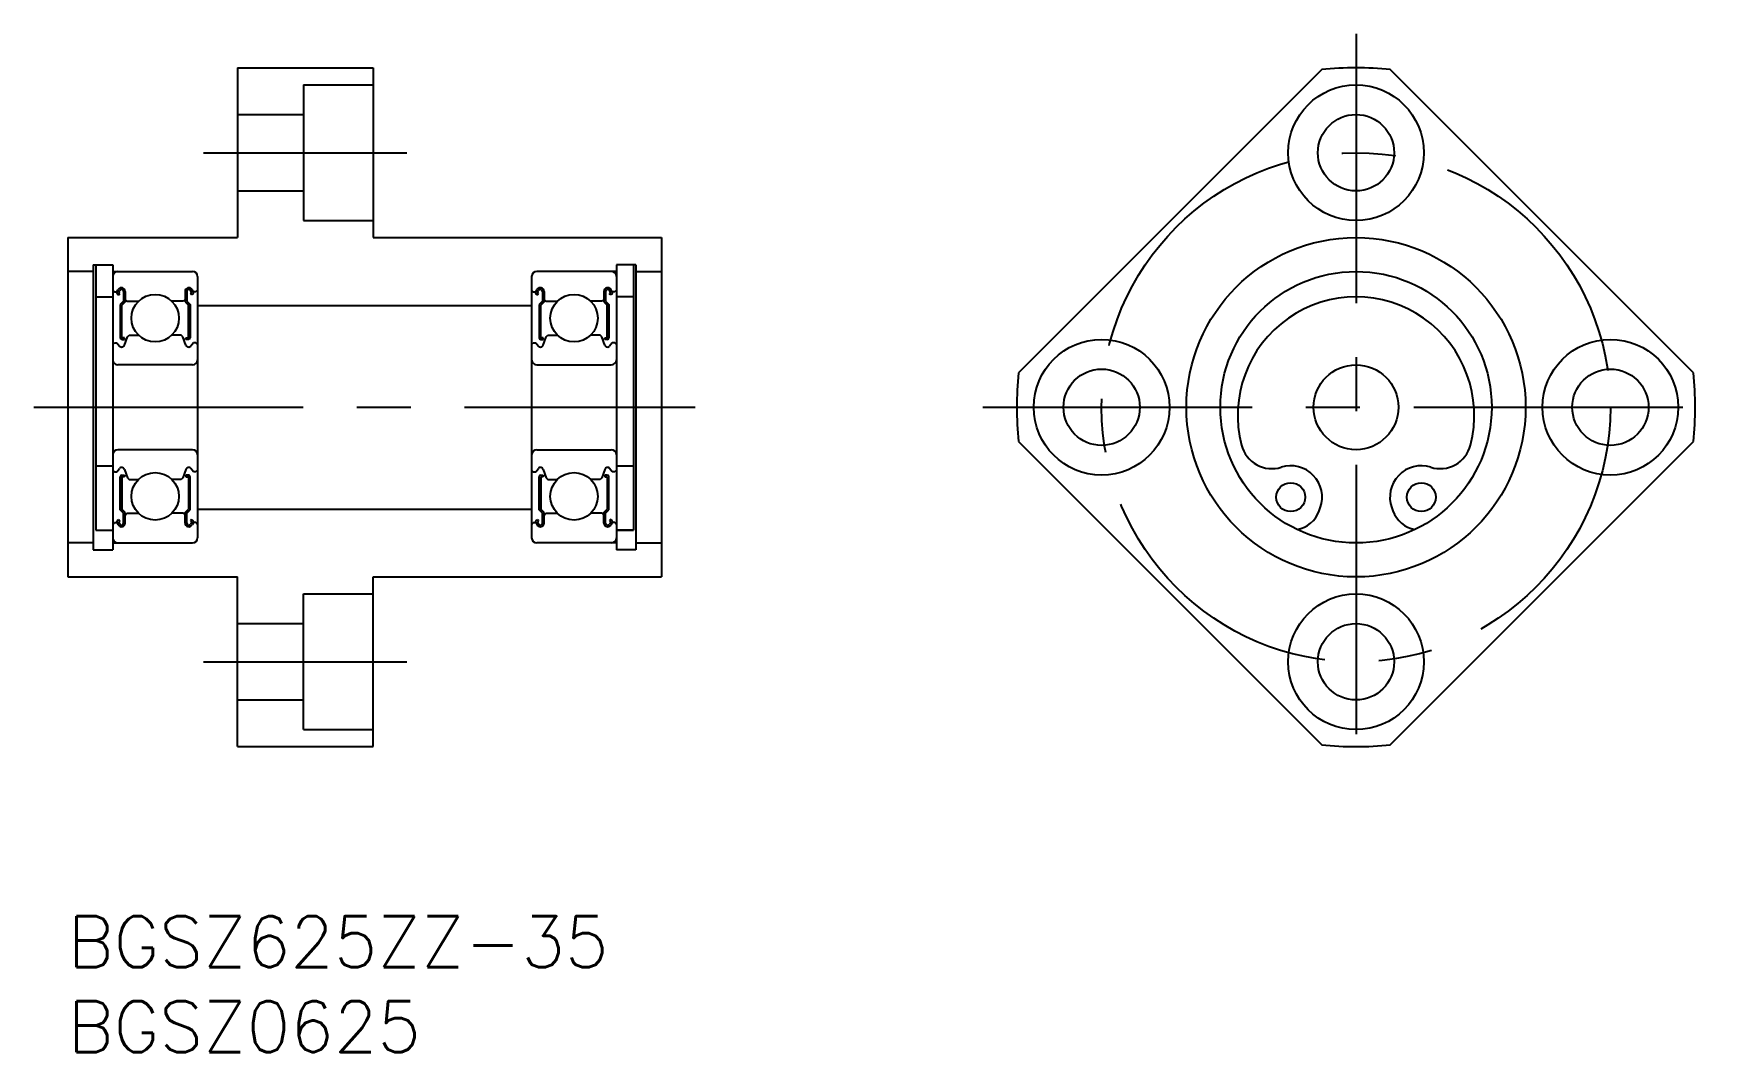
# Model space of a CAD drawing. Extents: x -2 to 98, y -8 to 52.
import ezdxf

# ---------------------------------------------------------------- set-up
doc = ezdxf.new("R2010")
doc.units = 0
doc.header["$LTSCALE"] = 0.5
doc.linetypes.add('CENTER', pattern=[50.8, 31.75, -6.35, 6.35, -6.35])
for name, color, linetype in [('MSM_CENTER', 1, 'CENTER'), ('MSM_CONTINUOUS', 7, 'CONTINUOUS'), ('MSM_PART_NUMBER', 7, 'CONTINUOUS')]:
    doc.layers.add(name, color=color, linetype=linetype)
doc.styles.get("Standard").update_dxf_attribs({"font": 'txt.shx', "height": 3, "bigfont": 'bigfont.shx'})

# ---------------------------------------------------------------- blocks, each defined once
blk = doc.blocks.new('*U6')
at = {"layer": 'MSM_PART_NUMBER'}
blk.add_text('BGSZ625ZZ-35', height=3, dxfattribs=at).set_placement((0, -3))
blk = doc.blocks.new('*U7')
at = {"layer": 'MSM_PART_NUMBER'}
blk.add_text('BGSZ0625', height=3, dxfattribs=at).set_placement((0, -8))

msp = doc.modelspace()

# ---------------------------------------------------------------- linework, layer by layer
at = {"layer": 'MSM_CENTER'}
for p, q in [((75.963, 52), (75.963, 8)), ((8, 45), (20, 45)), ((-2, 30), (37, 30)), ((53.963, 30), (97.963, 30)), ((8, 15), (20, 15))]:
    msp.add_line(p, q, dxfattribs=at)
msp.add_circle((75.963, 30), 15, dxfattribs=at)
at = {"layer": 'MSM_CONTINUOUS'}
for p, q in [((10, 50), (18, 50)), ((10, 50), (10, 40)), ((18, 50), (18, 40)), ((13.9, 49), (18, 49)), ((13.9, 49), (13.9, 41)), ((10, 47.25), (13.9, 47.25)), ((10, 42.75), (13.9, 42.75)), ((13.9, 41), (18, 41)), ((0, 40), (0, 20)), ((0, 40), (10, 40)), ((18, 40), (35, 40)), ((35, 40), (35, 20)), ((1.5, 38, 1), (0, 38, 1)), ((1.5, 38.4, 1), (2.65, 38.4, 1)), ((1.5, 38.4), (1.5, 21.6)), ((1.65, 38.4), (1.65, 22.765)), ((2.65, 38.4), (2.65, 21.6)), ((2.65, 38), (7.35, 38)), ((32.35, 38), (27.65, 38)), ((32.35, 38.4), (32.35, 21.6)), ((33.5, 38.4, 1), (32.35, 38.4, 1)), ((33.35, 38.4), (33.35, 22.765)), ((33.5, 38.4), (33.5, 21.6)), ((33.5, 38, 1), (35, 38, 1)), ((7.65, 37.7), (7.65, 22.3)), ((27.35, 37.7), (27.35, 22.3)), ((1.65, 36.5, 1), (2.65, 36.5, 1)), ((2.65, 36.9), (2.75, 36.8)), ((2.75, 36.8), (2.894, 36.8)), ((2.894, 36.8), (2.974, 36.935)), ((2.93, 36.666), (3.015, 36.618)), ((2.979, 36.751), (3.059, 36.886)), ((3.064, 36.702), (2.979, 36.751)), ((3.015, 36.618), (3.064, 36.702)), ((3.286, 36.25), (3.09, 36.054)), ((3.09, 36.054), (3.09, 34.098)), ((3.383, 36.21), (3.188, 36.014)), ((3.188, 34.098), (3.188, 36.014)), ((3.286, 36.825), (3.286, 36.25)), ((3.383, 36.825), (3.383, 36.21)), ((3.383, 36.35), (3.483, 36.25)), ((3.483, 36.25), (4.17, 36.25)), ((6.817, 36.25), (6.13, 36.25)), ((6.917, 36.35), (6.817, 36.25)), ((6.917, 36.825), (6.917, 36.21)), ((6.917, 36.21), (7.112, 36.014)), ((7.014, 36.825), (7.014, 36.25)), ((7.014, 36.25), (7.21, 36.054)), ((7.112, 34.098), (7.112, 36.014)), ((7.21, 36.054), (7.21, 34.098)), ((7.236, 36.702), (7.321, 36.751)), ((7.285, 36.618), (7.236, 36.702)), ((7.321, 36.751), (7.241, 36.886)), ((7.37, 36.666), (7.285, 36.618)), ((7.406, 36.8), (7.326, 36.935)), ((7.55, 36.8), (7.406, 36.8)), ((7.65, 36.9), (7.55, 36.8)), ((7.65, 36), (27.35, 36)), ((27.35, 36.9), (27.45, 36.8)), ((27.45, 36.8), (27.594, 36.8)), ((27.594, 36.8), (27.674, 36.935)), ((27.63, 36.666), (27.715, 36.618)), ((27.679, 36.751), (27.759, 36.886)), ((27.764, 36.702), (27.679, 36.751)), ((27.715, 36.618), (27.764, 36.702)), ((27.986, 36.25), (27.79, 36.054)), ((27.79, 36.054), (27.79, 34.098)), ((28.083, 36.21), (27.888, 36.014)), ((27.888, 34.098), (27.888, 36.014)), ((27.986, 36.825), (27.986, 36.25)), ((28.083, 36.825), (28.083, 36.21)), ((28.083, 36.35), (28.183, 36.25)), ((28.183, 36.25), (28.87, 36.25)), ((31.517, 36.25), (30.83, 36.25)), ((31.617, 36.35), (31.517, 36.25)), ((31.617, 36.825), (31.617, 36.21)), ((31.617, 36.21), (31.812, 36.014)), ((31.714, 36.825), (31.714, 36.25)), ((31.714, 36.25), (31.91, 36.054)), ((31.812, 34.098), (31.812, 36.014)), ((31.91, 36.054), (31.91, 34.098)), ((31.936, 36.702), (32.021, 36.751)), ((31.985, 36.618), (31.936, 36.702)), ((32.021, 36.751), (31.941, 36.886)), ((32.07, 36.666), (31.985, 36.618)), ((32.106, 36.8), (32.026, 36.935)), ((32.25, 36.8), (32.106, 36.8)), ((32.35, 36.9), (32.25, 36.8)), ((33.35, 36.5, 1), (32.35, 36.5, 1)), ((3.334, 34.098), (3.188, 34.098)), ((3.188, 34), (3.334, 34)), ((3.334, 33.665), (3.513, 34.156)), ((3.334, 34), (3.334, 34.098)), ((3.513, 34.156), (3.613, 34.25)), ((3.613, 34.25), (4.17, 34.25)), ((6.687, 34.25), (6.13, 34.25)), ((6.787, 34.156), (6.687, 34.25)), ((6.966, 33.665), (6.787, 34.156)), ((6.966, 34.098), (7.112, 34.098)), ((6.966, 34), (6.966, 34.098)), ((7.112, 34), (6.966, 34)), ((28.034, 34.098), (27.888, 34.098)), ((27.888, 34), (28.034, 34)), ((28.034, 33.665), (28.213, 34.156)), ((28.034, 34), (28.034, 34.098)), ((28.213, 34.156), (28.313, 34.25)), ((28.313, 34.25), (28.87, 34.25)), ((31.387, 34.25), (30.83, 34.25)), ((31.487, 34.156), (31.387, 34.25)), ((31.666, 33.665), (31.487, 34.156)), ((31.666, 34.098), (31.812, 34.098)), ((31.666, 34), (31.666, 34.098)), ((31.812, 34), (31.666, 34)), ((2.65, 33.7), (2.75, 33.8)), ((2.75, 33.8), (2.894, 33.8)), ((2.894, 33.8), (3.052, 33.608)), ((7.406, 33.8), (7.248, 33.608)), ((7.55, 33.8), (7.406, 33.8)), ((7.65, 33.7), (7.55, 33.8)), ((27.35, 33.7), (27.45, 33.8)), ((27.45, 33.8), (27.594, 33.8)), ((27.594, 33.8), (27.752, 33.608)), ((32.106, 33.8), (31.948, 33.608)), ((32.25, 33.8), (32.106, 33.8)), ((32.35, 33.7), (32.25, 33.8)), ((7.35, 32.5), (2.95, 32.5)), ((27.65, 32.5), (32.05, 32.5)), ((7.35, 27.5), (2.95, 27.5)), ((27.65, 27.5), (32.05, 27.5)), ((1.65, 26.551, 1), (2.65, 26.551, 1)), ((2.65, 26.3), (2.75, 26.2)), ((2.75, 26.2), (2.894, 26.2)), ((2.894, 26.2), (3.052, 26.392)), ((3.188, 26), (3.334, 26)), ((3.334, 26.335), (3.513, 25.844)), ((3.334, 26), (3.334, 25.902)), ((6.966, 26.335), (6.787, 25.844)), ((7.112, 26), (6.966, 26)), ((6.966, 26), (6.966, 25.902)), ((7.406, 26.2), (7.248, 26.392)), ((7.55, 26.2), (7.406, 26.2)), ((7.65, 26.3), (7.55, 26.2)), ((27.35, 26.3), (27.45, 26.2)), ((27.45, 26.2), (27.594, 26.2)), ((27.594, 26.2), (27.752, 26.392)), ((27.888, 26), (28.034, 26)), ((28.034, 26.335), (28.213, 25.844)), ((28.034, 26), (28.034, 25.902)), ((31.666, 26.335), (31.487, 25.844)), ((31.812, 26), (31.666, 26)), ((31.666, 26), (31.666, 25.902)), ((32.106, 26.2), (31.948, 26.392)), ((32.25, 26.2), (32.106, 26.2)), ((32.35, 26.3), (32.25, 26.2)), ((32.35, 26.551, 1), (33.35, 26.551, 1)), ((3.09, 23.946), (3.09, 25.902)), ((3.334, 25.902), (3.188, 25.902)), ((3.188, 25.902), (3.188, 23.986)), ((3.513, 25.844), (3.613, 25.75)), ((3.613, 25.75), (4.17, 25.75)), ((6.687, 25.75), (6.13, 25.75)), ((6.787, 25.844), (6.687, 25.75)), ((6.966, 25.902), (7.112, 25.902)), ((7.112, 25.902), (7.112, 23.986)), ((7.21, 23.946), (7.21, 25.902)), ((27.79, 23.946), (27.79, 25.902)), ((28.034, 25.902), (27.888, 25.902)), ((27.888, 25.902), (27.888, 23.986)), ((28.213, 25.844), (28.313, 25.75)), ((28.313, 25.75), (28.87, 25.75)), ((31.387, 25.75), (30.83, 25.75)), ((31.487, 25.844), (31.387, 25.75)), ((31.666, 25.902), (31.812, 25.902)), ((31.812, 25.902), (31.812, 23.986)), ((31.91, 23.946), (31.91, 25.902)), ((7.65, 24), (27.35, 24)), ((73.79, 23.895), (73.856, 24.081)), ((78.07, 24.081), (78.137, 23.895)), ((2.65, 23.1), (2.75, 23.2)), ((2.75, 23.2), (2.894, 23.2)), ((2.894, 23.2), (2.974, 23.065)), ((2.93, 23.334), (3.015, 23.382)), ((3.064, 23.298), (2.979, 23.249)), ((2.979, 23.249), (3.059, 23.114)), ((3.015, 23.382), (3.064, 23.298)), ((3.286, 23.75), (3.09, 23.946)), ((3.383, 23.79), (3.188, 23.986)), ((3.286, 23.175), (3.286, 23.75)), ((3.383, 23.175), (3.383, 23.79)), ((3.383, 23.65), (3.483, 23.75)), ((3.483, 23.75), (4.17, 23.75)), ((6.817, 23.75), (6.13, 23.75)), ((6.917, 23.65), (6.817, 23.75)), ((6.917, 23.79), (7.112, 23.986)), ((6.917, 23.175), (6.917, 23.79)), ((7.014, 23.75), (7.21, 23.946)), ((7.014, 23.175), (7.014, 23.75)), ((7.285, 23.382), (7.236, 23.298)), ((7.236, 23.298), (7.321, 23.249)), ((7.321, 23.249), (7.241, 23.114)), ((7.37, 23.334), (7.285, 23.382)), ((7.406, 23.2), (7.326, 23.065)), ((7.55, 23.2), (7.406, 23.2)), ((7.65, 23.1), (7.55, 23.2)), ((27.35, 23.1), (27.45, 23.2)), ((27.45, 23.2), (27.594, 23.2)), ((27.594, 23.2), (27.674, 23.065)), ((27.63, 23.334), (27.715, 23.382)), ((27.764, 23.298), (27.679, 23.249)), ((27.679, 23.249), (27.759, 23.114)), ((27.715, 23.382), (27.764, 23.298)), ((27.986, 23.75), (27.79, 23.946)), ((28.083, 23.79), (27.888, 23.986)), ((27.986, 23.175), (27.986, 23.75)), ((28.083, 23.175), (28.083, 23.79)), ((28.083, 23.65), (28.183, 23.75)), ((28.183, 23.75), (28.87, 23.75)), ((31.517, 23.75), (30.83, 23.75)), ((31.617, 23.65), (31.517, 23.75)), ((31.617, 23.79), (31.812, 23.986)), ((31.617, 23.175), (31.617, 23.79)), ((31.714, 23.75), (31.91, 23.946)), ((31.714, 23.175), (31.714, 23.75)), ((31.985, 23.382), (31.936, 23.298)), ((31.936, 23.298), (32.021, 23.249)), ((32.021, 23.249), (31.941, 23.114)), ((32.07, 23.334), (31.985, 23.382)), ((32.106, 23.2), (32.026, 23.065)), ((32.25, 23.2), (32.106, 23.2)), ((32.35, 23.1), (32.25, 23.2)), ((1.5, 22, 1), (0, 22, 1)), ((1.65, 22.765, 1), (2.65, 22.765, 1)), ((2.65, 22), (7.35, 22)), ((32.35, 22), (27.65, 22)), ((33.35, 22.765, 1), (32.35, 22.765, 1)), ((32.35, 22.765, 1), (33.35, 22.765, 1)), ((33.5, 22, 1), (35, 22, 1)), ((1.5, 21.6, 1), (2.65, 21.6, 1)), ((33.5, 21.6, 1), (32.35, 21.6, 1)), ((0, 20), (10, 20)), ((10, 10), (10, 20)), ((18, 20), (35, 20)), ((18, 10), (18, 20)), ((13.9, 11), (13.9, 19)), ((13.9, 19), (18, 19)), ((10, 17.25), (13.9, 17.25)), ((10, 12.75), (13.9, 12.75)), ((13.9, 11), (18, 11)), ((10, 10), (18, 10))]:
    msp.add_line(p, q, dxfattribs=at)
for points in [[(73.94, 49.897), (56.066, 32.023)], [(95.861, 32.023), (77.986, 49.897)], [(56.066, 27.977), (73.94, 10.103)], [(77.986, 10.103), (95.861, 27.977)]]:
    msp.add_lwpolyline(points, dxfattribs=at)
for centre, radius in [((75.963, 45), 4), ((75.963, 45), 2.25), ((75.963, 30), 10), ((75.963, 30), 8), ((5.15, 35.25), 1.4), ((29.85, 35.25), 1.4), ((60.963, 30), 4), ((90.963, 30), 4), ((60.963, 30), 2.25), ((75.963, 30), 2.5), ((90.963, 30), 2.25), ((5.15, 24.75), 1.4), ((29.85, 24.75), 1.4), ((72.113, 24.701), 0.85), ((79.813, 24.701), 0.85), ((75.963, 15), 4), ((75.963, 15), 2.25)]:
    msp.add_circle(centre, radius, dxfattribs=at)
for centre, radius, start, end in [((75.963, 30), 20, 84.19497, 95.80503), ((2.95, 37.7), 0.3, 90, 180), ((7.35, 37.7), 0.3, 0, 90), ((27.65, 37.7), 0.3, 90, 180), ((32.05, 37.7), 0.3, 0, 90), ((3.164, 36.825), 0.219, 0, 150.00027), ((7.136, 36.825), 0.219, 29.99973, 180), ((27.864, 36.825), 0.219, 0, 150.00027), ((31.836, 36.825), 0.219, 29.99973, 180), ((2.979, 36.751), 0.0978, 150.01376, 239.99626), ((3.164, 36.825), 0.121, 0, 150.00005), ((7.136, 36.825), 0.121, 29.99995, 180), ((7.321, 36.751), 0.0978, 300.00374, 29.98624), ((27.679, 36.751), 0.0978, 150.01376, 239.99626), ((27.864, 36.825), 0.121, 0, 150.00005), ((31.836, 36.825), 0.121, 29.99995, 180), ((32.021, 36.751), 0.0978, 300.00374, 29.98624), ((75.963, 29.525), 6.975, 345.3736, 194.6264), ((3.188, 34.098), 0.0978, 180.00005, 270.00003), ((7.112, 34.098), 0.0978, 269.99997, 359.99995), ((27.888, 34.098), 0.0978, 180.00005, 270.00003), ((31.812, 34.098), 0.0978, 269.99997, 359.99995), ((3.177, 33.713), 0.164, 220.00009, 343.15288), ((7.123, 33.713), 0.164, 196.84712, 319.99991), ((27.877, 33.713), 0.164, 220.00009, 343.15288), ((31.823, 33.713), 0.164, 196.84712, 319.99991), ((2.95, 32.8), 0.3, 180, 270), ((7.35, 32.8), 0.3, 270, 0), ((27.65, 32.8), 0.3, 180, 270), ((32.05, 32.8), 0.3, 270, 0), ((75.963, 30), 20, 174.19497, 185.80503), ((75.963, 30), 20, 354.19497, 5.80503), ((2.95, 27.2), 0.3, 90, 180), ((7.35, 27.2), 0.3, 0, 90), ((27.65, 27.2), 0.3, 90, 180), ((32.05, 27.2), 0.3, 0, 90), ((71.004, 28.231), 1.85, 194.6264, 287.43997), ((80.922, 28.231), 1.85, 252.56003, 345.3736), ((3.177, 26.287), 0.164, 16.84712, 139.99991), ((3.188, 25.902), 0.0978, 89.99997, 179.99995), ((7.123, 26.287), 0.164, 40.00009, 163.15288), ((7.112, 25.902), 0.0978, 0.00005, 90.00003), ((27.877, 26.287), 0.164, 16.84712, 139.99991), ((27.888, 25.902), 0.0978, 89.99997, 179.99995), ((31.823, 26.287), 0.164, 40.00009, 163.15288), ((31.812, 25.902), 0.0978, 0.00005, 90.00003), ((72.113, 24.701), 1.85, 340.40598, 107.43997), ((79.813, 24.701), 1.85, 72.56003, 199.59402), ((2.979, 23.249), 0.0978, 120.00374, 209.98624), ((3.164, 23.175), 0.219, 209.99973, 0), ((3.164, 23.175), 0.121, 209.99995, 0), ((7.136, 23.175), 0.219, 180, 330.00027), ((7.136, 23.175), 0.121, 180, 330.00005), ((7.321, 23.249), 0.0978, 330.01376, 59.99626), ((27.679, 23.249), 0.0978, 120.00374, 209.98624), ((27.864, 23.175), 0.219, 209.99973, 0), ((27.864, 23.175), 0.121, 209.99995, 0), ((31.836, 23.175), 0.219, 180, 330.00027), ((31.836, 23.175), 0.121, 180, 330.00005), ((32.021, 23.249), 0.0978, 330.01376, 59.99626), ((72.188, 24.465), 1.7, 280.30739, 340.40598), ((79.738, 24.465), 1.7, 199.59402, 259.69261), ((2.95, 22.3), 0.3, 180, 270), ((7.35, 22.3), 0.3, 270, 0), ((27.65, 22.3), 0.3, 180, 270), ((32.05, 22.3), 0.3, 270, 0), ((75.963, 30), 20, 264.19497, 275.80503)]:
    msp.add_arc(centre, radius, start, end, dxfattribs=at)

# ---------------------------------------------------------------- block references
for name in ['*U6', '*U7']:
    msp.add_blockref(name, (0, 0), dxfattribs=at)

doc.saveas('drawing.dxf')
